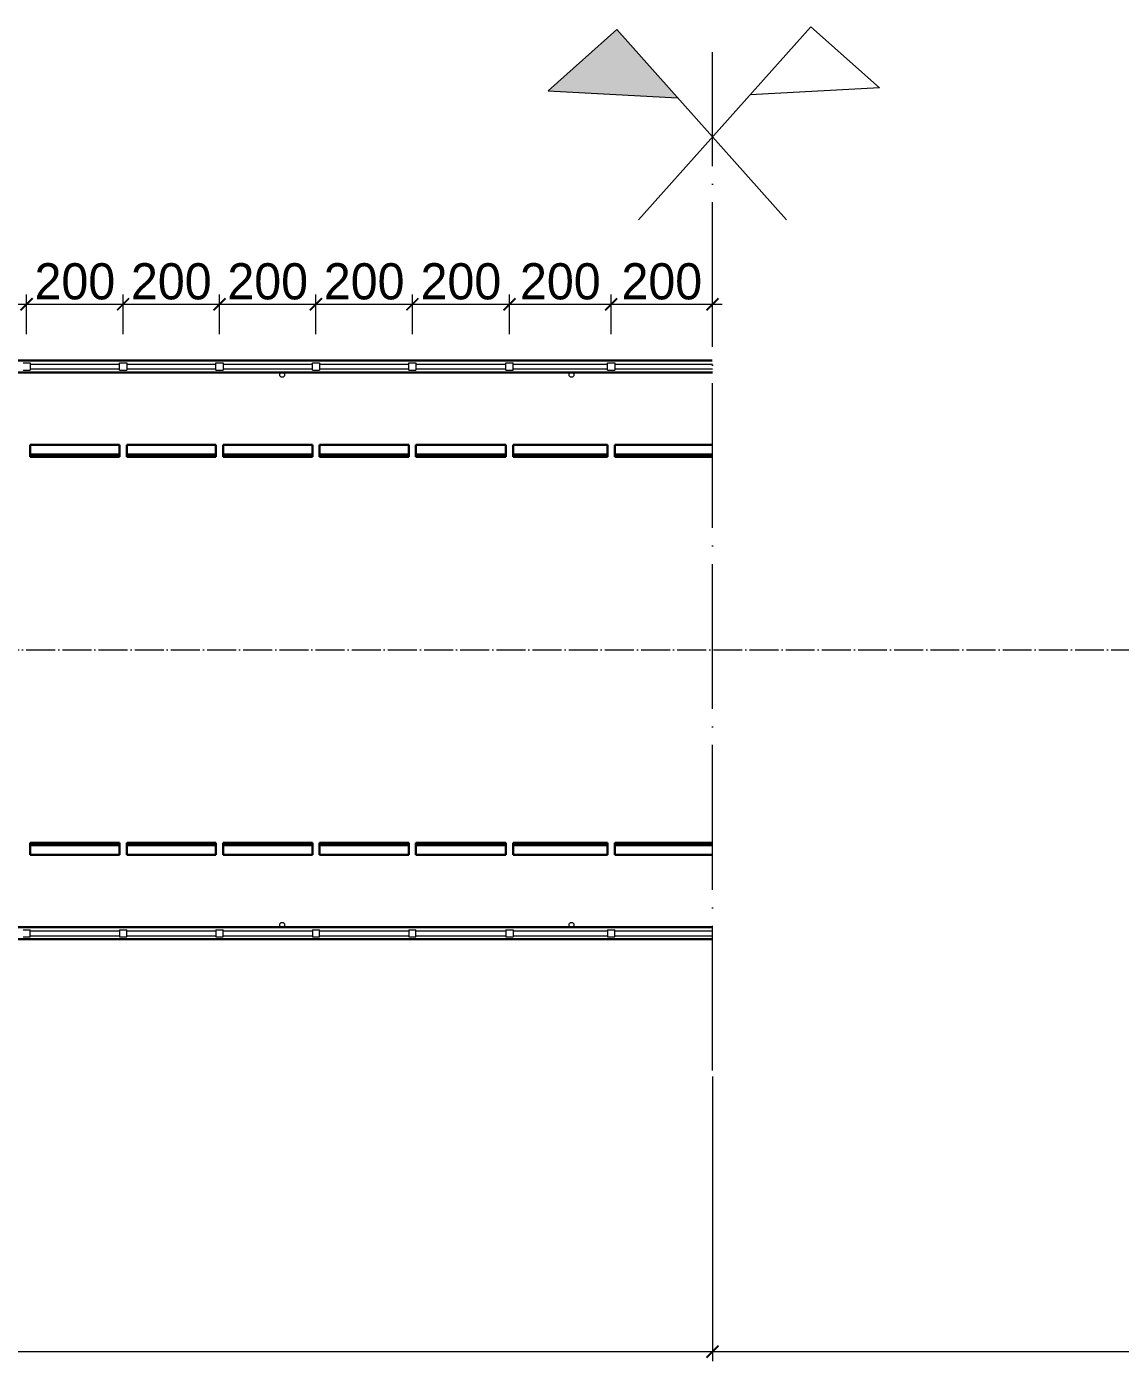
# Model space of a CAD drawing. Header units: millimetres. Extents: x -354608 to 492029, y -885357 to -234285.
# Drawn here: x -196244 to -173560, y -855673 to -828008 of the extents above; entities that cross this region are included whole.
import ezdxf

# ---------------------------------------------------------------- set-up
doc = ezdxf.new("R2010")
doc.units = ezdxf.units.MM
doc.header["$LTSCALE"] = 0.25
doc.header["$MEASUREMENT"] = 0
doc.header["$PDMODE"] = 34
doc.linetypes.add('ACAD_ISO04W100', pattern=[30, 24, -3, 0, -3])
doc.layers.get('0').update_dxf_attribs({"lineweight": 30})
for name, color, linetype, lineweight in [('2', 253, 'Continuous', 15), ('duong 1', 1, 'Continuous', 30), ('duongtam', 3, 'ACAD_ISO04W100', 18), ('kichthuoc', 3, 'Continuous', 20)]:
    doc.layers.add(name, color=color, linetype=linetype, lineweight=lineweight)
doc.styles.add('K-THUOC', font='11_3664_VSWICONN.TTF')
doc.dimstyles.new('CHUAN TL 250', dxfattribs={"dimscale": 250, "dimtxt": 3, "dimasz": 1, "dimexe": 0.8, "dimexo": 0.5, "dimgap": 0.35, "dimtad": 1, "dimdec": 0, "dimlfac": 0.1, "dimzin": 0, "dimdsep": 46, "dimtxsty": 'K-THUOC', "dimblk": 'ARCHTICK', "dimcen": 1, "dimdle": 0.8, "dimclrd": 7, "dimclre": 7, "dimclrt": 256, "dimadec": 0, "dimazin": 0, "dimtfac": 1, "dimtdec": 0, "dimtmove": 0, "dimatfit": 3, "dimfxl": 0, "dimfrac": 2, "dimtolj": 1, "dimtzin": 0, "dimlwd": 15, "dimlwe": 15, "dimarcsym": 0})

# ---------------------------------------------------------------- blocks, each defined once
blk = doc.blocks.new('_ArchTick')
at = {"color": 0, "linetype": 'ByBlock', "const_width": 0.15}
blk.add_lwpolyline([(-0.5, -0.5), (0.5, 0.5)], dxfattribs=at)
blk = doc.blocks.new('*D576')
at = {"layer": '2', "color": 7, "lineweight": 15}
for p, q in [((-198444, -833762), (-196044, -833762)), ((-198244, -834382), (-198244, -833562)), ((-196244, -834382), (-196244, -833562))]:
    blk.add_line(p, q, dxfattribs=at)
at = {"layer": 'Defpoints', "color": 0}
for p in [(-196244, -833762), (-198244, -834507), (-196244, -834507)]:
    blk.add_point(p, dxfattribs=at)
at = {"layer": '2', "color": 7, "lineweight": 15, "xscale": 250, "yscale": 250, "zscale": 250, "rotation": 180}
blk.add_blockref('_ArchTick', (-198244, -833762), dxfattribs=at)
at = {"layer": '2', "color": 7, "lineweight": 15, "xscale": 250, "yscale": 250, "zscale": 250}
blk.add_blockref('_ArchTick', (-196244, -833762), dxfattribs=at)
at = {"layer": '2', "insert": (-197244, -833291), "char_height": 750, "attachment_point": 5, "style": 'K-THUOC'}
blk.add_mtext('\\A1;200', dxfattribs=at)
blk = doc.blocks.new('*D577')
at = {"layer": '2', "color": 7, "lineweight": 15}
for p, q in [((-196444, -833762), (-194044, -833762)), ((-196244, -834382), (-196244, -833562)), ((-194244, -834382), (-194244, -833562))]:
    blk.add_line(p, q, dxfattribs=at)
at = {"layer": 'Defpoints', "color": 0}
for p in [(-194244, -833762), (-196244, -834507), (-194244, -834507)]:
    blk.add_point(p, dxfattribs=at)
at = {"layer": '2', "color": 7, "lineweight": 15, "xscale": 250, "yscale": 250, "zscale": 250, "rotation": 180}
blk.add_blockref('_ArchTick', (-196244, -833762), dxfattribs=at)
at = {"layer": '2', "color": 7, "lineweight": 15, "xscale": 250, "yscale": 250, "zscale": 250}
blk.add_blockref('_ArchTick', (-194244, -833762), dxfattribs=at)
at = {"layer": '2', "insert": (-195244, -833291), "char_height": 750, "attachment_point": 5, "style": 'K-THUOC'}
blk.add_mtext('\\A1;200', dxfattribs=at)
blk = doc.blocks.new('*D578')
at = {"layer": '2', "color": 7, "lineweight": 15}
for p, q in [((-194444, -833762), (-192044, -833762)), ((-194244, -834382), (-194244, -833562)), ((-192244, -834382), (-192244, -833562))]:
    blk.add_line(p, q, dxfattribs=at)
at = {"layer": 'Defpoints', "color": 0}
for p in [(-192244, -833762), (-194244, -834507), (-192244, -834507)]:
    blk.add_point(p, dxfattribs=at)
at = {"layer": '2', "color": 7, "lineweight": 15, "xscale": 250, "yscale": 250, "zscale": 250, "rotation": 180}
blk.add_blockref('_ArchTick', (-194244, -833762), dxfattribs=at)
at = {"layer": '2', "color": 7, "lineweight": 15, "xscale": 250, "yscale": 250, "zscale": 250}
blk.add_blockref('_ArchTick', (-192244, -833762), dxfattribs=at)
at = {"layer": '2', "insert": (-193244, -833291), "char_height": 750, "attachment_point": 5, "style": 'K-THUOC'}
blk.add_mtext('\\A1;200', dxfattribs=at)
blk = doc.blocks.new('*D579')
at = {"layer": '2', "color": 7, "lineweight": 15}
for p, q in [((-192444, -833762), (-190044, -833762)), ((-192244, -834382), (-192244, -833562)), ((-190244, -834382), (-190244, -833562))]:
    blk.add_line(p, q, dxfattribs=at)
at = {"layer": 'Defpoints', "color": 0}
for p in [(-190244, -833762), (-192244, -834507), (-190244, -834507)]:
    blk.add_point(p, dxfattribs=at)
at = {"layer": '2', "color": 7, "lineweight": 15, "xscale": 250, "yscale": 250, "zscale": 250, "rotation": 180}
blk.add_blockref('_ArchTick', (-192244, -833762), dxfattribs=at)
at = {"layer": '2', "color": 7, "lineweight": 15, "xscale": 250, "yscale": 250, "zscale": 250}
blk.add_blockref('_ArchTick', (-190244, -833762), dxfattribs=at)
at = {"layer": '2', "insert": (-191244, -833291), "char_height": 750, "attachment_point": 5, "style": 'K-THUOC'}
blk.add_mtext('\\A1;200', dxfattribs=at)
blk = doc.blocks.new('*D580')
at = {"layer": '2', "color": 7, "lineweight": 15}
for p, q in [((-190444, -833762), (-188044, -833762)), ((-190244, -834382), (-190244, -833562)), ((-188244, -834382), (-188244, -833562))]:
    blk.add_line(p, q, dxfattribs=at)
at = {"layer": 'Defpoints', "color": 0}
for p in [(-188244, -833762), (-190244, -834507), (-188244, -834507)]:
    blk.add_point(p, dxfattribs=at)
at = {"layer": '2', "color": 7, "lineweight": 15, "xscale": 250, "yscale": 250, "zscale": 250, "rotation": 180}
blk.add_blockref('_ArchTick', (-190244, -833762), dxfattribs=at)
at = {"layer": '2', "color": 7, "lineweight": 15, "xscale": 250, "yscale": 250, "zscale": 250}
blk.add_blockref('_ArchTick', (-188244, -833762), dxfattribs=at)
at = {"layer": '2', "insert": (-189244, -833291), "char_height": 750, "attachment_point": 5, "style": 'K-THUOC'}
blk.add_mtext('\\A1;200', dxfattribs=at)
blk = doc.blocks.new('*D581')
at = {"layer": '2', "color": 7, "lineweight": 15}
for p, q in [((-188444, -833762), (-186030, -833762)), ((-188244, -834382), (-188244, -833562)), ((-186230, -834382), (-186230, -833562))]:
    blk.add_line(p, q, dxfattribs=at)
at = {"layer": 'Defpoints', "color": 0}
for p in [(-186230, -833762), (-188244, -834507), (-186230, -834507)]:
    blk.add_point(p, dxfattribs=at)
at = {"layer": '2', "color": 7, "lineweight": 15, "xscale": 250, "yscale": 250, "zscale": 250, "rotation": 180}
blk.add_blockref('_ArchTick', (-188244, -833762), dxfattribs=at)
at = {"layer": '2', "color": 7, "lineweight": 15, "xscale": 250, "yscale": 250, "zscale": 250}
blk.add_blockref('_ArchTick', (-186230, -833762), dxfattribs=at)
at = {"layer": '2', "insert": (-187237, -833291), "char_height": 750, "attachment_point": 5, "style": 'K-THUOC'}
blk.add_mtext('\\A1;200', dxfattribs=at)
blk = doc.blocks.new('*D582')
at = {"layer": '2', "color": 7, "lineweight": 15}
for p, q in [((-186430, -833762), (-183920, -833762)), ((-186230, -834382), (-186230, -833562)), ((-184120, -834382), (-184120, -833562))]:
    blk.add_line(p, q, dxfattribs=at)
at = {"layer": 'Defpoints', "color": 0}
for p in [(-184120, -833762), (-186230, -834507), (-184120, -834507)]:
    blk.add_point(p, dxfattribs=at)
at = {"layer": '2', "color": 7, "lineweight": 15, "xscale": 250, "yscale": 250, "zscale": 250, "rotation": 180}
blk.add_blockref('_ArchTick', (-186230, -833762), dxfattribs=at)
at = {"layer": '2', "color": 7, "lineweight": 15, "xscale": 250, "yscale": 250, "zscale": 250}
blk.add_blockref('_ArchTick', (-184120, -833762), dxfattribs=at)
at = {"layer": '2', "insert": (-185175, -833291), "char_height": 750, "attachment_point": 5, "style": 'K-THUOC'}
blk.add_mtext('\\A1;200', dxfattribs=at)
blk = doc.blocks.new('*D583')
at = {"layer": '2', "color": 7, "lineweight": 15}
for p, q in [((-184320, -833762), (-181819, -833762)), ((-184120, -834382), (-184120, -833562)), ((-182019, -834382), (-182019, -833562))]:
    blk.add_line(p, q, dxfattribs=at)
at = {"layer": 'Defpoints', "color": 0}
for p in [(-182019, -833762), (-184120, -834507), (-182019, -834507)]:
    blk.add_point(p, dxfattribs=at)
at = {"layer": '2', "color": 7, "lineweight": 15, "xscale": 250, "yscale": 250, "zscale": 250, "rotation": 180}
blk.add_blockref('_ArchTick', (-184120, -833762), dxfattribs=at)
at = {"layer": '2', "color": 7, "lineweight": 15, "xscale": 250, "yscale": 250, "zscale": 250}
blk.add_blockref('_ArchTick', (-182019, -833762), dxfattribs=at)
at = {"layer": '2', "insert": (-183070, -833291), "char_height": 750, "attachment_point": 5, "style": 'K-THUOC'}
blk.add_mtext('\\A1;200', dxfattribs=at)
blk = doc.blocks.new('*D676')
at = {"layer": '2', "color": 7, "lineweight": 15}
for p, q in [((-182019, -849772), (-182019, -855673)), ((-282319, -853167), (-282319, -855673)), ((-282519, -855473), (-181819, -855473))]:
    blk.add_line(p, q, dxfattribs=at)
at = {"layer": 'Defpoints', "color": 0}
for p in [(-182019, -849647), (-282319, -853042), (-182019, -855473)]:
    blk.add_point(p, dxfattribs=at)
at = {"layer": '2', "color": 7, "lineweight": 15, "xscale": 250, "yscale": 250, "zscale": 250, "rotation": 180}
blk.add_blockref('_ArchTick', (-282319, -855473), dxfattribs=at)
at = {"layer": '2', "color": 7, "lineweight": 15, "xscale": 250, "yscale": 250, "zscale": 250}
blk.add_blockref('_ArchTick', (-182019, -855473), dxfattribs=at)
at = {"layer": '2', "insert": (-232169, -855003), "char_height": 750, "attachment_point": 5, "style": 'K-THUOC'}
blk.add_mtext('\\A1;10030', dxfattribs=at)
blk = doc.blocks.new('*D677')
at = {"layer": '2', "color": 7, "lineweight": 15}
for p, q in [((-182019, -849772), (-182019, -855673)), ((-161969, -851849), (-161969, -855673)), ((-182219, -855473), (-161769, -855473))]:
    blk.add_line(p, q, dxfattribs=at)
at = {"layer": 'Defpoints', "color": 0}
for p in [(-182019, -849647), (-161969, -851724), (-161969, -855473)]:
    blk.add_point(p, dxfattribs=at)
at = {"layer": '2', "color": 7, "lineweight": 15, "xscale": 250, "yscale": 250, "zscale": 250, "rotation": 180}
blk.add_blockref('_ArchTick', (-182019, -855473), dxfattribs=at)
at = {"layer": '2', "color": 7, "lineweight": 15, "xscale": 250, "yscale": 250, "zscale": 250}
blk.add_blockref('_ArchTick', (-161969, -855473), dxfattribs=at)
at = {"layer": '2', "insert": (-171994, -855003), "char_height": 750, "attachment_point": 5, "style": 'K-THUOC'}
blk.add_mtext('\\A1;2005', dxfattribs=at)

msp = doc.modelspace()

# ---------------------------------------------------------------- hatches: boundary and pattern name
at = {"layer": '2', "lineweight": 13}
msp.add_hatch(color=3, dxfattribs=at).paths.add_polyline_path([(-184006.2, -828067.4), (-185427.7, -829335.4), (-182745.8, -829480.4)])

# ---------------------------------------------------------------- linework, layer by layer
at = {"layer": '2'}
for p, q in [((-179978, -828008), (-183552.3, -832015)), ((-179978, -828008), (-178556.5, -829276)), ((-184006.2, -828067.4), (-185427.7, -829335.4)), ((-184006.2, -828067.4), (-180484.9, -832015)), ((-185427.7, -829335.4), (-182745.8, -829480.4)), ((-178556.5, -829276), (-181238.4, -829421))]:
    msp.add_line(p, q, dxfattribs=at)
at = {"layer": '2', "lineweight": 5}
for p, q in [((-196318.6, -834975.8), (-196168.6, -834975.8)), ((-196318.6, -835125.8), (-196168.6, -835125.8)), ((-196168.6, -834975.8), (-196168.6, -835125.8)), ((-196168.6, -835000.8), (-194318.6, -835000.8)), ((-196168.6, -835100.8), (-194318.6, -835100.8)), ((-194318.6, -834975.8), (-194168.6, -834975.8)), ((-194318.6, -835125.8), (-194168.6, -835125.8)), ((-194168.6, -835000.8), (-192318.6, -835000.8)), ((-194168.6, -835100.8), (-192318.6, -835100.8)), ((-192318.6, -834975.8), (-192168.6, -834975.8)), ((-192318.6, -835125.8), (-192318.6, -834975.8)), ((-192318.6, -835125.8), (-192168.6, -835125.8)), ((-192168.6, -834975.8), (-192168.6, -835125.8)), ((-192168.6, -835000.8), (-190318.6, -835000.8)), ((-192168.6, -835100.8), (-190318.6, -835100.8)), ((-190318.6, -834975.8), (-190168.6, -834975.8)), ((-190318.6, -835125.8), (-190318.6, -834975.8)), ((-190318.6, -835125.8), (-190168.6, -835125.8)), ((-190168.6, -834975.8), (-190168.6, -835125.8)), ((-190168.6, -835000.8), (-188318.6, -835000.8)), ((-190168.6, -835100.8), (-188318.6, -835100.8)), ((-188318.6, -834975.8), (-188168.6, -834975.8)), ((-188318.6, -835125.8), (-188318.6, -834975.8)), ((-188318.6, -835125.8), (-188168.6, -835125.8)), ((-188168.6, -834975.8), (-188168.6, -835125.8)), ((-188168.6, -835000.8), (-186305, -835000.8)), ((-188168.6, -835100.8), (-186305, -835100.8)), ((-186305, -834975.8), (-186155, -834975.8)), ((-186305, -835125.8), (-186305, -834975.8)), ((-186305, -835125.8), (-186155, -835125.8)), ((-186155, -835125.8), (-186155, -834975.8)), ((-186155, -835000.8), (-184195.2, -835000.8)), ((-186155, -835100.8), (-184195.2, -835100.8)), ((-184195.2, -834975.8), (-184045.2, -834975.8)), ((-184195.2, -835125.8), (-184195.2, -834975.8)), ((-184195.2, -835125.8), (-184045.2, -835125.8)), ((-184045.2, -834975.8), (-184045.2, -835125.8)), ((-184045.2, -835000.8), (-182018.6, -835000.8)), ((-184045.2, -835100.8), (-182018.6, -835100.8)), ((-196318.6, -846725.8), (-196168.6, -846725.8)), ((-196168.6, -846875.8), (-196168.6, -846725.8)), ((-196168.6, -846750.8), (-194318.6, -846750.8)), ((-194318.6, -846725.8), (-194318.6, -846875.8)), ((-194318.6, -846725.8), (-194168.6, -846725.8)), ((-194168.6, -846875.8), (-194168.6, -846725.8)), ((-194168.6, -846750.8), (-192318.6, -846750.8)), ((-192318.6, -846725.8), (-192318.6, -846875.8)), ((-192318.6, -846725.8), (-192168.6, -846725.8)), ((-192168.6, -846875.8), (-192168.6, -846725.8)), ((-192168.6, -846750.8), (-190318.6, -846750.8)), ((-190318.6, -846725.8), (-190318.6, -846875.8)), ((-190318.6, -846725.8), (-190168.6, -846725.8)), ((-190168.6, -846875.8), (-190168.6, -846725.8)), ((-190168.6, -846750.8), (-188318.6, -846750.8)), ((-188318.6, -846725.8), (-188318.6, -846875.8)), ((-188318.6, -846725.8), (-188168.6, -846725.8)), ((-188168.6, -846875.8), (-188168.6, -846725.8)), ((-188168.6, -846750.8), (-186305, -846750.8)), ((-186305, -846725.8), (-186305, -846875.8)), ((-186305, -846725.8), (-186155, -846725.8)), ((-186155, -846725.8), (-186155, -846875.8)), ((-186155, -846750.8), (-184195.2, -846750.8)), ((-184195.2, -846725.8), (-184195.2, -846875.8)), ((-184195.2, -846725.8), (-184045.2, -846725.8)), ((-184045.2, -846875.8), (-184045.2, -846725.8)), ((-184045.2, -846750.8), (-182018.6, -846750.8)), ((-196318.6, -846875.8), (-196168.6, -846875.8)), ((-196168.6, -846850.8), (-194318.6, -846850.8)), ((-194318.6, -846875.8), (-194168.6, -846875.8)), ((-194168.6, -846850.8), (-192318.6, -846850.8)), ((-192318.6, -846875.8), (-192168.6, -846875.8)), ((-192168.6, -846850.8), (-190318.6, -846850.8)), ((-190318.6, -846875.8), (-190168.6, -846875.8)), ((-190168.6, -846850.8), (-188318.6, -846850.8)), ((-188318.6, -846875.8), (-188168.6, -846875.8)), ((-188168.6, -846850.8), (-186305, -846850.8)), ((-186305, -846875.8), (-186155, -846875.8)), ((-186155, -846850.8), (-184195.2, -846850.8)), ((-184195.2, -846875.8), (-184045.2, -846875.8)), ((-184045.2, -846850.8), (-182018.6, -846850.8))]:
    msp.add_line(p, q, dxfattribs=at)
at = {"layer": 'duong 1'}
for p, q in [((-286907, -834925.8), (-182023.4, -834925.8)), ((-282218.6, -835175.8), (-182018.6, -835175.8)), ((-196168.6, -836675.8), (-194318.6, -836675.8)), ((-196168.6, -836675.8), (-196168.6, -836925.8)), ((-194318.6, -836675.8), (-194318.6, -836925.8)), ((-194168.6, -836675.8), (-192318.6, -836675.8)), ((-194168.6, -836675.8), (-194168.6, -836925.8)), ((-192318.6, -836675.8), (-192318.6, -836925.8)), ((-192168.6, -836675.8), (-190318.6, -836675.8)), ((-192168.6, -836675.8), (-192168.6, -836925.8)), ((-190318.6, -836675.8), (-190318.6, -836925.8)), ((-190168.6, -836675.8), (-188318.6, -836675.8)), ((-190168.6, -836675.8), (-190168.6, -836925.8)), ((-188318.6, -836675.8), (-188318.6, -836925.8)), ((-188168.6, -836675.8), (-186305, -836675.8)), ((-188168.6, -836675.8), (-188168.6, -836925.8)), ((-186305, -836675.8), (-186305, -836925.8)), ((-186155, -836675.8), (-184195.2, -836675.8)), ((-186155, -836675.8), (-186155, -836925.8)), ((-184195.2, -836675.8), (-184195.2, -836925.8)), ((-184045.2, -836675.8), (-182018.6, -836675.8)), ((-184045.2, -836675.8), (-184045.2, -836925.8)), ((-196168.6, -836875.8), (-194318.6, -836875.8)), ((-196168.6, -836925.8), (-194318.6, -836925.8)), ((-194168.6, -836875.8), (-192318.6, -836875.8)), ((-194168.6, -836925.8), (-192318.6, -836925.8)), ((-192168.6, -836875.8), (-190318.6, -836875.8)), ((-192168.6, -836925.8), (-190318.6, -836925.8)), ((-190168.6, -836875.8), (-188318.6, -836875.8)), ((-190168.6, -836925.8), (-188318.6, -836925.8)), ((-188168.6, -836875.8), (-186305, -836875.8)), ((-188168.6, -836925.8), (-186305, -836925.8)), ((-186155, -836875.8), (-184195.2, -836875.8)), ((-186155, -836925.8), (-184195.2, -836925.8)), ((-184045.2, -836875.8), (-182018.6, -836875.8)), ((-184045.2, -836925.8), (-182018.6, -836925.8)), ((-196168.6, -845175.8), (-196168.6, -844925.8)), ((-196168.6, -844925.8), (-194318.6, -844925.8)), ((-196168.6, -844975.8), (-194318.6, -844975.8)), ((-194318.6, -845175.8), (-194318.6, -844925.8)), ((-194168.6, -845175.8), (-194168.6, -844925.8)), ((-194168.6, -844925.8), (-192318.6, -844925.8)), ((-194168.6, -844975.8), (-192318.6, -844975.8)), ((-192318.6, -845175.8), (-192318.6, -844925.8)), ((-192168.6, -845175.8), (-192168.6, -844925.8)), ((-192168.6, -844925.8), (-190318.6, -844925.8)), ((-192168.6, -844975.8), (-190318.6, -844975.8)), ((-190318.6, -845175.8), (-190318.6, -844925.8)), ((-190168.6, -845175.8), (-190168.6, -844925.8)), ((-190168.6, -844925.8), (-188318.6, -844925.8)), ((-190168.6, -844975.8), (-188318.6, -844975.8)), ((-188318.6, -845175.8), (-188318.6, -844925.8)), ((-188168.6, -845175.8), (-188168.6, -844925.8)), ((-188168.6, -844925.8), (-186305, -844925.8)), ((-188168.6, -844975.8), (-186305, -844975.8)), ((-186305, -845175.8), (-186305, -844925.8)), ((-186155, -845175.8), (-186155, -844925.8)), ((-186155, -844925.8), (-184195.2, -844925.8)), ((-186155, -844975.8), (-184195.2, -844975.8)), ((-184195.2, -845175.8), (-184195.2, -844925.8)), ((-184045.2, -845175.8), (-184045.2, -844925.8)), ((-184045.2, -844925.8), (-182018.6, -844925.8)), ((-184045.2, -844975.8), (-182018.6, -844975.8)), ((-196168.6, -845175.8), (-194318.6, -845175.8)), ((-194168.6, -845175.8), (-192318.6, -845175.8)), ((-192168.6, -845175.8), (-190318.6, -845175.8)), ((-190168.6, -845175.8), (-188318.6, -845175.8)), ((-188168.6, -845175.8), (-186305, -845175.8)), ((-186155, -845175.8), (-184195.2, -845175.8)), ((-184045.2, -845175.8), (-182018.6, -845175.8)), ((-282218.6, -846675.8), (-182018.6, -846675.8)), ((-286907, -846925.8), (-182023.4, -846925.8))]:
    msp.add_line(p, q, dxfattribs=at)
at = {"layer": 'duongtam', "ltscale": 500}
msp.add_line((-182018.6, -849646.7), (-182018.6, -828533.1), dxfattribs=at)
at = {"layer": 'duongtam', "ltscale": 100}
msp.add_line((-322268.6, -840925.8), (-41768.6, -840925.8), dxfattribs=at)
at = {"layer": 'kichthuoc'}
for p, q in [((-194318.6, -835125.8), (-194318.6, -834975.8)), ((-194168.6, -834975.8), (-194168.6, -835125.8))]:
    msp.add_line(p, q, dxfattribs=at)
for centre in [(-190943.6, -835225.8), (-184943.6, -835225.8), (-190943.6, -846625.8), (-184943.6, -846625.8)]:
    msp.add_circle(centre, 50, dxfattribs=at)

# ---------------------------------------------------------------- dimensions: what is measured, and where the dimension line sits
at = {"layer": '2'}
for base, p1, p2, picture, middle in [((-196243.8, -833761.6), (-198243.8, -834506.7), (-196243.8, -834506.7), '*D576', (-197243.8, -833291.3)), ((-194243.8, -833761.6), (-196243.8, -834506.7), (-194243.8, -834506.7), '*D577', (-195243.8, -833291.3)), ((-192243.8, -833761.6), (-194243.8, -834506.7), (-192243.8, -834506.7), '*D578', (-193243.8, -833291.3)), ((-190243.8, -833761.6), (-192243.8, -834506.7), (-190243.8, -834506.7), '*D579', (-191243.8, -833291.3)), ((-188243.8, -833761.6), (-190243.8, -834506.7), (-188243.8, -834506.7), '*D580', (-189243.8, -833291.3))]:
    dim = msp.add_linear_dim(base=base, p1=p1, p2=p2, dimstyle='CHUAN TL 250', override={"dimtmove": 1}, dxfattribs=at)
    dim.commit()
    dim.dimension.update_dxf_attribs({"geometry": picture, "text_midpoint": middle})
for base, p1, p2, picture, middle in [((-186230.2, -833761.6), (-188243.8, -834506.7), (-186230.2, -834506.7), '*D581', (-187237, -833291.3)), ((-184120.4, -833761.6), (-186230.2, -834506.7), (-184120.4, -834506.7), '*D582', (-185175.3, -833291.3)), ((-182018.6, -833761.6), (-184120.4, -834506.7), (-182018.6, -834506.7), '*D583', (-183069.5, -833291.3))]:
    dim = msp.add_linear_dim(base=base, p1=p1, p2=p2, text='200', dimstyle='CHUAN TL 250', override={"dimtmove": 1}, dxfattribs=at)
    dim.commit()
    dim.dimension.update_dxf_attribs({"geometry": picture, "text_midpoint": middle})
for base, p1, p2, picture, middle in [((-182018.6, -855473), (-282318.6, -853042.4), (-182018.6, -849646.7), '*D676', (-232168.6, -855002.7)), ((-161968.6, -855473), (-182018.6, -849646.7), (-161968.6, -851724.2), '*D677', (-171993.6, -855002.7))]:
    dim = msp.add_linear_dim(base=base, p1=p1, p2=p2, dimstyle='CHUAN TL 250', dxfattribs=at)
    dim.commit()
    dim.dimension.update_dxf_attribs({"geometry": picture, "text_midpoint": middle})

doc.saveas('drawing.dxf')
